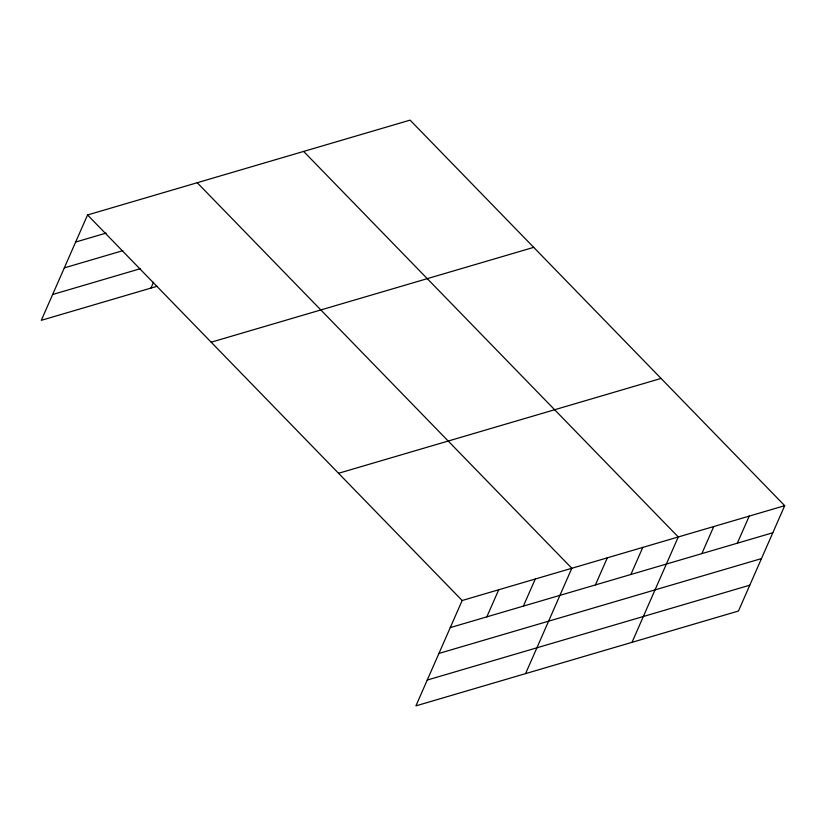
<?xml version="1.0" encoding="UTF-8"?>
<svg xmlns="http://www.w3.org/2000/svg" width="826" height="826" viewBox="0 0 826 826"><rect width="100%" height="100%" fill="white"/><g stroke="black" fill="none" stroke-linecap="round" stroke-linejoin="round"><path stroke-width="1.24" d="M784.7 505.677L462.157 600.512L415.912 705.869L738.454 611.033L784.7 505.677L410.088 120.131L87.546 214.966L41.3 320.323L157.085 286.281M150.962 288.078L153.543 282.213M486.824 616.857L498.708 589.764M523.374 606.108L535.269 579.016M525.573 673.624L571.819 568.267L197.218 182.722M595.412 584.922L607.306 557.839M630.888 574.493L642.783 547.401M632.014 642.329L678.26 536.972L303.648 151.426M701.852 553.627L713.736 526.544M737.329 543.188L749.223 516.105M75.662 242.049L106.12 233.097M64.325 267.882L122.806 250.681M52.637 294.5L140.368 268.698M211.167 342.201L533.71 247.356M338.536 473.288L661.079 378.442M450.263 627.605L772.806 532.76M438.926 653.428L761.469 558.593M427.248 680.046L749.791 585.2M87.546 214.966L462.157 600.512"/></g></svg>
